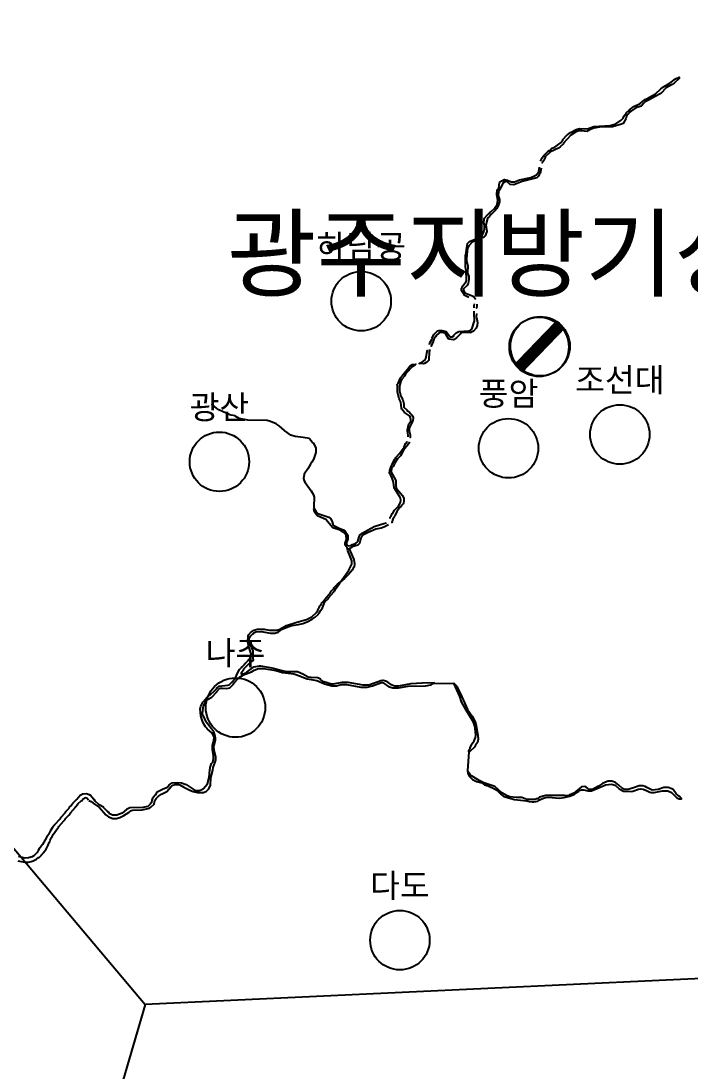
# Model space of a CAD drawing. Header units: millimetres. Extents: x -19392 to 580976, y -49129 to 736091.
# Drawn here: x 168029 to 196213, y 155835 to 200014 of the extents above; entities that cross this region are included whole.
import ezdxf
from ezdxf.enums import TextEntityAlignment as Align

# ---------------------------------------------------------------- set-up
doc = ezdxf.new("R2010")
doc.units = ezdxf.units.MM
for name, color, linetype in [('AWS', 4, 'Continuous'), ('AWS명', 2, 'Continuous'), ('EL', 2, 'Continuous'), ('MAIN-RIVER', 5, 'Continuous'), ('Point', 1, 'Continuous'), ('관측소명', 3, 'Continuous'), ('기상청', 1, 'Continuous'), ('티센', 6, 'Continuous')]:
    doc.layers.add(name, color=color, linetype=linetype)
doc.styles.get("Standard").update_dxf_attribs({"font": ''})
doc.styles.get('Standard').set_extended_font_data('Gulim')

# ---------------------------------------------------------------- blocks, each defined once
blk = doc.blocks.new('관측소(기상청)')
at = {"layer": '기상청', "const_width": 500}
blk.add_lwpolyline([(821, 874), (-914, -926)], dxfattribs=at)
at = {"layer": '기상청'}
blk.add_circle((-46, -26), 1250, dxfattribs=at)

msp = doc.modelspace()

# ---------------------------------------------------------------- linework, layer by layer
at = {"layer": 'AWS'}
for centre in [(182341, 188224), (193220, 182618), (188537, 182038), (176375, 181469), (177054, 171125), (183968, 161339)]:
    msp.add_circle(centre, 1250, dxfattribs=at)
at = {"layer": 'MAIN-RIVER'}
for p, q in [((178487, 174386), (178621, 174378)), ((178529, 174260), (178702, 174251)), ((185372, 172134), (186232, 172155)), ((186391, 171995), (186232, 172155)), ((186874, 169267), (186815, 168462))]:
    msp.add_line(p, q, dxfattribs=at)
for points in [[(194237, 196689), (194713, 196944), (194944, 197156), (195019, 197212), (195320, 197399), (195557, 197579), (195722, 197646), (195709, 197592), (195507, 197392), (195425, 197340), (195163, 197206), (194939, 196964), (194684, 196817), (194426, 196683), (194426, 196683)], [(189889, 194116), (189950, 194263), (190021, 194358), (190201, 194534), (190214, 194534), (190226, 194559), (190257, 194555), (190355, 194664), (190482, 194699), (190716, 194870), (190718, 194885), (190821, 194998), (190824, 195026), (190984, 195211), (190997, 195211), (191022, 195239), (191034, 195239), (191146, 195325), (191385, 195453), (191516, 195490), (191860, 195476), (192122, 195570), (192810, 195612), (193054, 195686), (193273, 195842), (193360, 195929), (193404, 196022), (193486, 196142), (193486, 196154), (193620, 196276), (193632, 196276), (193632, 196276), (193812, 196415), (194074, 196540), (194237, 196689), (194306, 196735), (194306, 196735)], [(194426, 196683), (194281, 196608), (194225, 196555), (194151, 196457), (194111, 196430), (193886, 196357), (193754, 196268), (193707, 196225), (193680, 196222), (193673, 196203), (193661, 196203), (193655, 196185), (193642, 196185), (193642, 196172), (193498, 196016), (193466, 195891), (193366, 195703), (193285, 195670), (192909, 195561), (192366, 195544), (192128, 195501), (191987, 195455), (191864, 195379), (191847, 195370), (191728, 195375), (191616, 195400), (191491, 195396), (191348, 195336), (191159, 195213), (190849, 194876), (190846, 194848), (190846, 194848), (190715, 194719), (190639, 194667), (190301, 194506), (190082, 194300), (190076, 194269), (190007, 194132), (189956, 194051), (189956, 194051)], [(189912, 193820), (189868, 193595), (189830, 193542), (189805, 193488), (189724, 193420), (189667, 193398), (189117, 193265), (188754, 193122), (188604, 193141), (188473, 193263), (188404, 193260), (188292, 193192), (188209, 193011), (188128, 192871), (188110, 192818), (188103, 192674), (188159, 192506), (188159, 192405), (188106, 192235), (188058, 192162), (188046, 192124), (187995, 192074), (187995, 192062), (187983, 192058), (187732, 191807), (187732, 191794), (187664, 191726), (187651, 191700), (187588, 191444), (187618, 191157), (187549, 190969), (187549, 190969), (187513, 190948), (187507, 190932), (187467, 190901), (187262, 190826), (187011, 190702), (186867, 190552), (186816, 190436), (186804, 190325), (186784, 190179), (186765, 190012), (186764, 189941), (186764, 189941)], [(188161, 193219), (188257, 193291), (188299, 193299), (188367, 193346), (188498, 193312), (188642, 193247), (188795, 193245), (189004, 193328), (189480, 193433), (189663, 193509), (189666, 193523), (189699, 193533), (189755, 193595), (189806, 193676), (189839, 193871), (189839, 193871)], [(186861, 188384), (186674, 188481), (186674, 188494), (186556, 188660), (186565, 188774), (186581, 188822), (186613, 188878), (186757, 189059), (186773, 189122), (186758, 189516), (186727, 189659), (186726, 189935), (186726, 189986), (186730, 190178), (186735, 190176), (186780, 190491), (186817, 190646), (186898, 190734), (187349, 190920), (187431, 190989), (187431, 191001), (187449, 191020), (187505, 191138), (187525, 191263), (187525, 191426), (187501, 191518), (187507, 191676), (187527, 191722), (187633, 191838), (187633, 191850), (187645, 191850), (187645, 191850), (187714, 191916), (187751, 191934), (187757, 191954), (187795, 191978), (187974, 192152), (187977, 192181), (188059, 192287), (188090, 192481), (188041, 192705), (188054, 192906), (188123, 192987), (188161, 193219), (188161, 193219)], [(186744, 189938), (186764, 189941), (186827, 189715), (186808, 189409), (186861, 189263), (186873, 189134), (186838, 188972), (186825, 188959), (186812, 188915), (186798, 188888), (186650, 188741), (186649, 188672), (186700, 188572), (187055, 188434), (187056, 188419), (187075, 188411), (187145, 188324), (187145, 188324)], [(185209, 186399), (185232, 186476), (185313, 186620), (185320, 186675), (185402, 186819), (185470, 186900), (185552, 186975), (185607, 186991), (185752, 186993), (185908, 186943), (186088, 186730), (186169, 186730), (186232, 186767), (186233, 186792), (186332, 186895), (186446, 186954), (186865, 186978), (186940, 187003), (186989, 187046), (187103, 187402), (187087, 187711), (187090, 187803), (187090, 187803)], [(187095, 187952), (187097, 188026), (187110, 188120), (187110, 188120)], [(187211, 188102), (187208, 188007), (187195, 187925), (187195, 187925)], [(187178, 187704), (187191, 187690), (187178, 187571), (187190, 187546), (187234, 187333), (187221, 187209), (187177, 187096), (187058, 186959), (186920, 186890), (186558, 186901), (186533, 186891), (186514, 186848), (186345, 186679), (186247, 186615), (186214, 186605), (186047, 186622), (186019, 186637), (185914, 186810), (185858, 186875), (185802, 186896), (185671, 186906), (185608, 186875), (185492, 186777), (185483, 186744), (185432, 186707), (185395, 186632), (185351, 186482), (185312, 186420), (185280, 186328), (185280, 186328)], [(185234, 186197), (185200, 186101), (185180, 185760), (185168, 185732), (185142, 185708), (185142, 185695), (185070, 185639), (185000, 185605), (184943, 185596), (184776, 185606), (184917, 185671), (185030, 185764), (185053, 185818), (185135, 186175), (185135, 186175)], [(184322, 182522), (184322, 182585), (184285, 182754), (184285, 182810), (184348, 183060), (184424, 183184), (184429, 183233), (184418, 183329), (184375, 183398), (184162, 183542), (184050, 183685), (184038, 183730), (184013, 183973), (183939, 184123), (183864, 184411), (183865, 184655), (183853, 184725), (183892, 184761), (183985, 184967), (183985, 184985), (184089, 185115), (184089, 185127), (184291, 185364), (184380, 185494), (184492, 185566), (184645, 185574), (184616, 185544), (184486, 185469), (184354, 185340), (184354, 185327), (184223, 185186), (184223, 185186), (184166, 185066), (184043, 184949), (184003, 184867), (183952, 184661), (183952, 184454), (184008, 184236), (184089, 184073), (184138, 183904), (184138, 183773), (184268, 183634), (184274, 183615), (184337, 183585), (184426, 183492), (184426, 183480), (184469, 183450), (184500, 183400), (184520, 183328), (184517, 183179), (184486, 183135), (184364, 182877), (184360, 182767), (184397, 182598), (184397, 182495), (184397, 182495)], [(180165, 182441), (179892, 182487), (179561, 182528), (179373, 182585), (179122, 182777), (179107, 182779), (178887, 182981), (178756, 183068), (178531, 183168), (178381, 183207), (177575, 183215), (177213, 183284), (177044, 183382), (177032, 183397), (176868, 183423), (176807, 183442), (176351, 183655), (176272, 183707), (176050, 183896), (176050, 183896)], [(180165, 182441), (180222, 182371), (180222, 182358), (180235, 182358), (180235, 182345), (180303, 182267), (180316, 182264), (180391, 182145), (180428, 182045), (180427, 181857), (180339, 181571), (180320, 181552), (180266, 181450), (180201, 181369), (180090, 181176), (179938, 180947), (179918, 180759), (179943, 180671), (179987, 180596), (180236, 180246), (180335, 180083), (180361, 179983), (180347, 179571), (180364, 179500), (180364, 179500)], [(183557, 179075), (183564, 179132), (183595, 179178), (183640, 179286), (183665, 179311), (183739, 179432), (183902, 179606), (183997, 179762), (184003, 179856), (183989, 179932), (183962, 179995), (183730, 180375), (183698, 180612), (183630, 180818), (183574, 180925), (183537, 180975), (183538, 181106), (183600, 181268), (183608, 181321), (183641, 181364), (183751, 181581), (183776, 181606), (183796, 181651), (183939, 181802), (183973, 181862), (184147, 182079), (184209, 182242), (184272, 182317), (184272, 182317)], [(184370, 182314), (184329, 182223), (184277, 182154), (184277, 182142), (184140, 181992), (183996, 181724), (183871, 181592), (183746, 181398), (183694, 181287), (183619, 181199), (183606, 181030), (183656, 180927), (183793, 180674), (183799, 180555), (183792, 180456), (183829, 180343), (184072, 180043), (184128, 179929), (184129, 179810), (184115, 179723), (184109, 179705), (184035, 179623), (184035, 179610), (183999, 179585), (183976, 179546), (183963, 179546), (183957, 179525), (183889, 179458), (183889, 179445), (183833, 179375), (183808, 179302), (183808, 179302), (183758, 179212), (183745, 179150), (183676, 179056), (183624, 178912), (183624, 178912)], [(181475, 176416), (181826, 176913), (181946, 177154), (181941, 177298), (181908, 177418), (181773, 177723), (181749, 177867), (181706, 177900), (181661, 177955), (181662, 178049), (181724, 178205), (181712, 178374), (181613, 178493), (181450, 178593), (181150, 178687), (180858, 179039), (180558, 179159), (180521, 179182), (180470, 179227), (180377, 179346), (180347, 179486), (180364, 179500), (180446, 179367), (180476, 179329), (180521, 179299), (180983, 179144), (181058, 179069), (181114, 178939), (181141, 178846), (181182, 178784), (181447, 178658), (181447, 178658), (181591, 178604), (181669, 178545), (181775, 178380), (181774, 178217), (181724, 178068), (181728, 177988), (181746, 177958), (181786, 177930), (181899, 177939), (181974, 177992), (182105, 178036), (182161, 178073), (182196, 178119), (182256, 178310), (182287, 178379), (182387, 178469), (182882, 178740), (182976, 178777), (183286, 178868), (183388, 178895), (183388, 178895)], [(183489, 178810), (183381, 178757), (183369, 178742), (183179, 178682), (182951, 178639), (182631, 178496), (182387, 178360), (182319, 178253), (182274, 178028), (182205, 177966), (181961, 177892), (181862, 177818), (181836, 177824), (181836, 177799), (182028, 177355), (182054, 177174), (182040, 177036), (182021, 177029), (181967, 176918), (181804, 176723), (181745, 176674), (181641, 176559), (181475, 176416), (181475, 176416)], [(178621, 174378), (178784, 174382), (178935, 174432), (179191, 174574), (179628, 174723), (180041, 174831), (180260, 174946), (180461, 175133), (180461, 175146), (180511, 175209), (180536, 175280), (180565, 175321), (180599, 175402), (180637, 175443), (180655, 175446), (180663, 175517), (180737, 175570), (180737, 175595), (180901, 175781), (180907, 175800), (180968, 175863), (180968, 175876), (181037, 175945), (181076, 176019), (181182, 176138), (181182, 176163), (181345, 176325), (181475, 176416), (181475, 176416)], [(178702, 174251), (178852, 174306), (179015, 174419), (179247, 174530), (179416, 174580), (179703, 174617), (179884, 174666), (180072, 174732), (180273, 174843), (180404, 174928), (180532, 175049), (180532, 175062), (180573, 175102), (180636, 175227), (180711, 175327), (180817, 175570), (180961, 175721), (180966, 175741), (181194, 175994), (181194, 176007), (181226, 176038), (181270, 176132), (181370, 176256), (181475, 176416), (181475, 176416)], [(175588, 170772), (175564, 171053), (175589, 171191), (175677, 171352), (175715, 171390), (175715, 171402), (175918, 171630), (175966, 171652), (176199, 171861), (176247, 171920), (176266, 171925), (176266, 171951), (176292, 171961), (176292, 171974), (176356, 172030), (176729, 172065), (176779, 172087), (176922, 172219), (177029, 172337), (177048, 172381), (177073, 172405), (177124, 172549), (177224, 172723), (177324, 172823), (177324, 172836), (177349, 172848), (177349, 172860), (177424, 172935), (177431, 172954), (177474, 172985), (177480, 173004), (177480, 173004), (177606, 173128), (177608, 173156), (177694, 173266), (177713, 173391), (177614, 173684), (177575, 173898), (177584, 174147), (177609, 174197), (177727, 174328), (177818, 174379), (177978, 174428), (178253, 174427), (178487, 174386), (178487, 174386)], [(175687, 170784), (175669, 170865), (175689, 171121), (175708, 171202), (175827, 171421), (175908, 171483), (176052, 171570), (176265, 171782), (176265, 171807), (176397, 171938), (176509, 171942), (176691, 171924), (176810, 171962), (176973, 172111), (176973, 172137), (177010, 172174), (177010, 172187), (177148, 172342), (177210, 172392), (177394, 172508), (177730, 172628), (177831, 172700), (178018, 172765), (178237, 172765), (178749, 172682), (179036, 172600), (179505, 172549), (179784, 172449), (179839, 172413), (180073, 172335), (180478, 172259), (180478, 172259), (180803, 172127), (181103, 172045), (181303, 172045), (181497, 172094), (181722, 172093), (182321, 171992), (182584, 171991), (182821, 172035), (183188, 172176), (183268, 172166), (183496, 172002), (183535, 172006), (183664, 171964), (183908, 171963), (184321, 172025), (185049, 172044), (185277, 172081), (185372, 172134), (185407, 172171), (184908, 172156), (184434, 172124), (183915, 172032), (183746, 172026), (183616, 172079), (183460, 172191), (183403, 172230), (183274, 172260), (183239, 172251), (183205, 172260), (182659, 172066), (182421, 172067), (182421, 172067), (181797, 172181), (181521, 172181), (181156, 172112), (181084, 172108), (180772, 172209), (180647, 172287), (180629, 172324), (180522, 172371), (180235, 172387), (180110, 172403), (179886, 172537), (179661, 172636), (179242, 172637), (179085, 172657), (178598, 172789), (178118, 172865), (178043, 172865), (177830, 172828), (177699, 172753), (177583, 172670), (177448, 172566), (177390, 172526), (177305, 172527), (177305, 172605), (177405, 172741), (177405, 172754), (177682, 173041), (177684, 173054), (177813, 173128), (177801, 173185), (177801, 173509), (177801, 173509), (177627, 173886), (177630, 174025), (177677, 174128), (177782, 174235), (177795, 174235), (177826, 174271), (177909, 174315), (178127, 174327), (178529, 174260), (178529, 174260)], [(186391, 171995), (186394, 171937), (186520, 171707), (186806, 171040), (187001, 170759), (187130, 170530), (187160, 170437), (187253, 169955), (187265, 169793), (187227, 169656), (187142, 169542), (187102, 169455), (186907, 169281), (186874, 169267), (186864, 169300), (186887, 169364), (186920, 169409), (186928, 169442), (187000, 169569), (187021, 169627), (187088, 169731), (187153, 169861), (187159, 169949), (187153, 170136), (187116, 170349), (187061, 170518), (186754, 171022), (186563, 171363), (186495, 171594), (186232, 172155), (186232, 172155)], [(173724, 167533), (173724, 167545), (173762, 167583), (174006, 167713), (174187, 167776), (174263, 167882), (174395, 167961), (174600, 167978), (174776, 167958), (174975, 167886), (175320, 167661), (175381, 167635), (175518, 167635), (175612, 167666), (175712, 167728), (175881, 167921), (175950, 168190), (175976, 168503), (175993, 168579), (175989, 168608), (176045, 168770), (176095, 168833), (176127, 168965), (176127, 169114), (176078, 169346), (176079, 169533), (176141, 169733), (176148, 169877), (176124, 169952), (176055, 170068), (175877, 170223), (175877, 170223), (175858, 170229), (175858, 170242), (175796, 170314), (175700, 170453), (175649, 170599), (175649, 170599)], [(173811, 167401), (173945, 167483), (174162, 167594), (174350, 167810), (174432, 167861), (174500, 167887), (174650, 167893), (174713, 167877), (174883, 167779), (175154, 167642), (175268, 167592), (175449, 167547), (175706, 167559), (175836, 167609), (175932, 167711), (176000, 167857), (176019, 168165), (176101, 168495), (176108, 168601), (176201, 168823), (176227, 168921), (176227, 169058), (176153, 169333), (176147, 169508), (176174, 169593), (176204, 169757), (176216, 169770), (176217, 169845), (176186, 169978), (176136, 170101), (175989, 170304), (175989, 170304), (175787, 170555), (175787, 170555)], [(175649, 170599), (175588, 170772)], [(175687, 170784), (175787, 170555)], [(191101, 167394), (191296, 167464), (191465, 167585), (191515, 167632), (191609, 167669), (191709, 167669), (191871, 167619), (192034, 167618), (192559, 167845), (192615, 167880), (192871, 167904), (193022, 167860), (193196, 167709), (193370, 167607), (193695, 167596), (193765, 167608), (194002, 167695), (194109, 167713), (194208, 167700), (194373, 167626), (194478, 167566), (194533, 167550), (194660, 167549), (195014, 167624), (195234, 167623), (195389, 167560), (195614, 167334), (195720, 167290), (195819, 167288), (195720, 167403), (195653, 167438), (195653, 167438), (195594, 167490), (195459, 167685), (195402, 167712), (195246, 167760), (195072, 167760), (194827, 167680), (194584, 167650), (194352, 167757), (194290, 167804), (194184, 167838), (194028, 167838), (193797, 167745), (193650, 167701), (193577, 167677), (193411, 167682), (193334, 167722), (193176, 167866), (193034, 167979), (192884, 168029), (192722, 168032), (192681, 168015), (192491, 167936), (192328, 167819), (192071, 167678), (191934, 167681), (191799, 167779), (191753, 167804), (191609, 167788), (191283, 167527), (191086, 167437), (191051, 167417), (191051, 167417), (190888, 167420), (190102, 167424), (189840, 167358), (189760, 167290), (189716, 167285), (189655, 167252), (189334, 167254), (189314, 167264), (189103, 167339), (188860, 167347), (188590, 167377), (188478, 167415), (188259, 167540), (187965, 167799), (187504, 167955), (187305, 168060), (186986, 168250), (186936, 168287), (186815, 168462), (186827, 168371), (186880, 168241), (187019, 168102), (187191, 168018), (187410, 167955), (187529, 167873), (187686, 167828), (187953, 167710), (188052, 167648), (188230, 167466), (188334, 167390), (188783, 167258), (188783, 167258), (189299, 167196), (189412, 167173), (189531, 167164), (189605, 167167), (189764, 167190), (189808, 167236), (190003, 167313), (190104, 167340), (190221, 167354), (190671, 167316), (190878, 167345), (191101, 167394), (191101, 167394)], [(170377, 167279), (170512, 167444), (170637, 167503), (170787, 167509), (170899, 167472), (170961, 167427), (171007, 167375), (171087, 167277), (171131, 167206), (171131, 167206)], [(173724, 167533), (173674, 167434), (173608, 167350), (173543, 167267)], [(167892, 164680), (168185, 164619), (168348, 164624), (168348, 164624), (168452, 164646), (168541, 164676), (168681, 164744), (168763, 164812), (168788, 164812), (168889, 164923), (168889, 164935), (168908, 164941), (168970, 165021), (168970, 165033), (169086, 165164), (169176, 165338), (169209, 165456), (169237, 165492), (169258, 165550), (169303, 165627), (169311, 165661), (169342, 165701), (169382, 165791), (169522, 165977), (169522, 165989), (169611, 166088), (169621, 166124), (169832, 166354), (169833, 166366), (169890, 166416), (169890, 166441), (170040, 166593), (170040, 166605), (170112, 166681), (170112, 166694), (170112, 166694), (170322, 166938), (170322, 166950), (170422, 167059), (170423, 167083), (170562, 167207), (170605, 167213), (170605, 167213)], [(170312, 167207), (170300, 167182), (170201, 167084), (170201, 167071), (170157, 167040), (170151, 167022), (170058, 166932), (170036, 166885), (169881, 166722), (169881, 166697), (169684, 166494), (169657, 166438), (169425, 166178), (169424, 166165), (169358, 166084), (169259, 165932), (169182, 165781), (169163, 165762), (169162, 165744), (169105, 165664), (168930, 165372), (168850, 165256), (168812, 165218), (168799, 165180), (168755, 165119), (168710, 165031), (168564, 164889), (168501, 164853), (168344, 164799), (168200, 164794), (168083, 164820), (168083, 164820), (167931, 164857)], [(170375, 167277), (170312, 167207), (170312, 167207)], [(170874, 167232), (170799, 167316), (170738, 167329), (170647, 167274), (170605, 167213), (170605, 167213)], [(170881, 167222), (170982, 167170), (171062, 167104), (171338, 166922), (171597, 166612), (171716, 166529), (171896, 166465), (172046, 166463), (172184, 166499), (172361, 166586), (172585, 166724), (172607, 166750), (172638, 166786), (172662, 166796), (172736, 166806), (173131, 166817), (173438, 166895), (173495, 166931), (173633, 167066), (173634, 167079), (173661, 167211), (173661, 167211)], [(173530, 167224), (173517, 167137), (173478, 167101), (173478, 167075), (173359, 166964), (173151, 166917), (172601, 166906), (172463, 166832), (172286, 166685), (172066, 166600), (171998, 166595), (171879, 166603), (171793, 166638), (171739, 166677), (171709, 166720), (171690, 166727), (171677, 166752), (171665, 166753), (171514, 166913), (171502, 166917), (171502, 166929), (171322, 167034), (171131, 167206), (171131, 167206)], [(173543, 167267), (173530, 167224)], [(173661, 167211), (173719, 167302), (173761, 167341), (173811, 167401)]]:
    msp.add_lwpolyline(points, dxfattribs=at)
at = {"layer": '기상청'}
msp.add_circle((189869, 186329), 1250, dxfattribs=at)
at = {"layer": '티센'}
for points in [[(135826, 203110), (173252, 158638)], [(198478, 159808), (173252, 158638)], [(173252, 158638), (168419, 142104)]]:
    msp.add_lwpolyline(points, dxfattribs=at)

# ---------------------------------------------------------------- block references
at = {"layer": 'Point'}
msp.add_blockref('관측소(기상청)', (189869, 186329), dxfattribs=at)

# ---------------------------------------------------------------- texts
at = {"layer": 'AWS명'}
for s, p in [('하남공', (182341, 189724)), ('조선대', (193220, 184118)), ('풍암', (188537, 183538)), ('광산', (176375, 182969)), ('나주', (177054, 172625)), ('다도', (183968, 162839))]:
    msp.add_text(s, height=1000, dxfattribs=at).set_placement(p, align=Align.BOTTOM_CENTER)
at = {"layer": 'EL'}
msp.add_text('0.000', height=2.5, dxfattribs=at).set_placement((189869, 186328), align=Align.TOP_CENTER)
at = {"layer": '관측소명'}
msp.add_text('광주지방기상청', height=3000, dxfattribs=at).set_placement((189869, 187829), align=Align.BOTTOM_CENTER)

doc.saveas('drawing.dxf')
